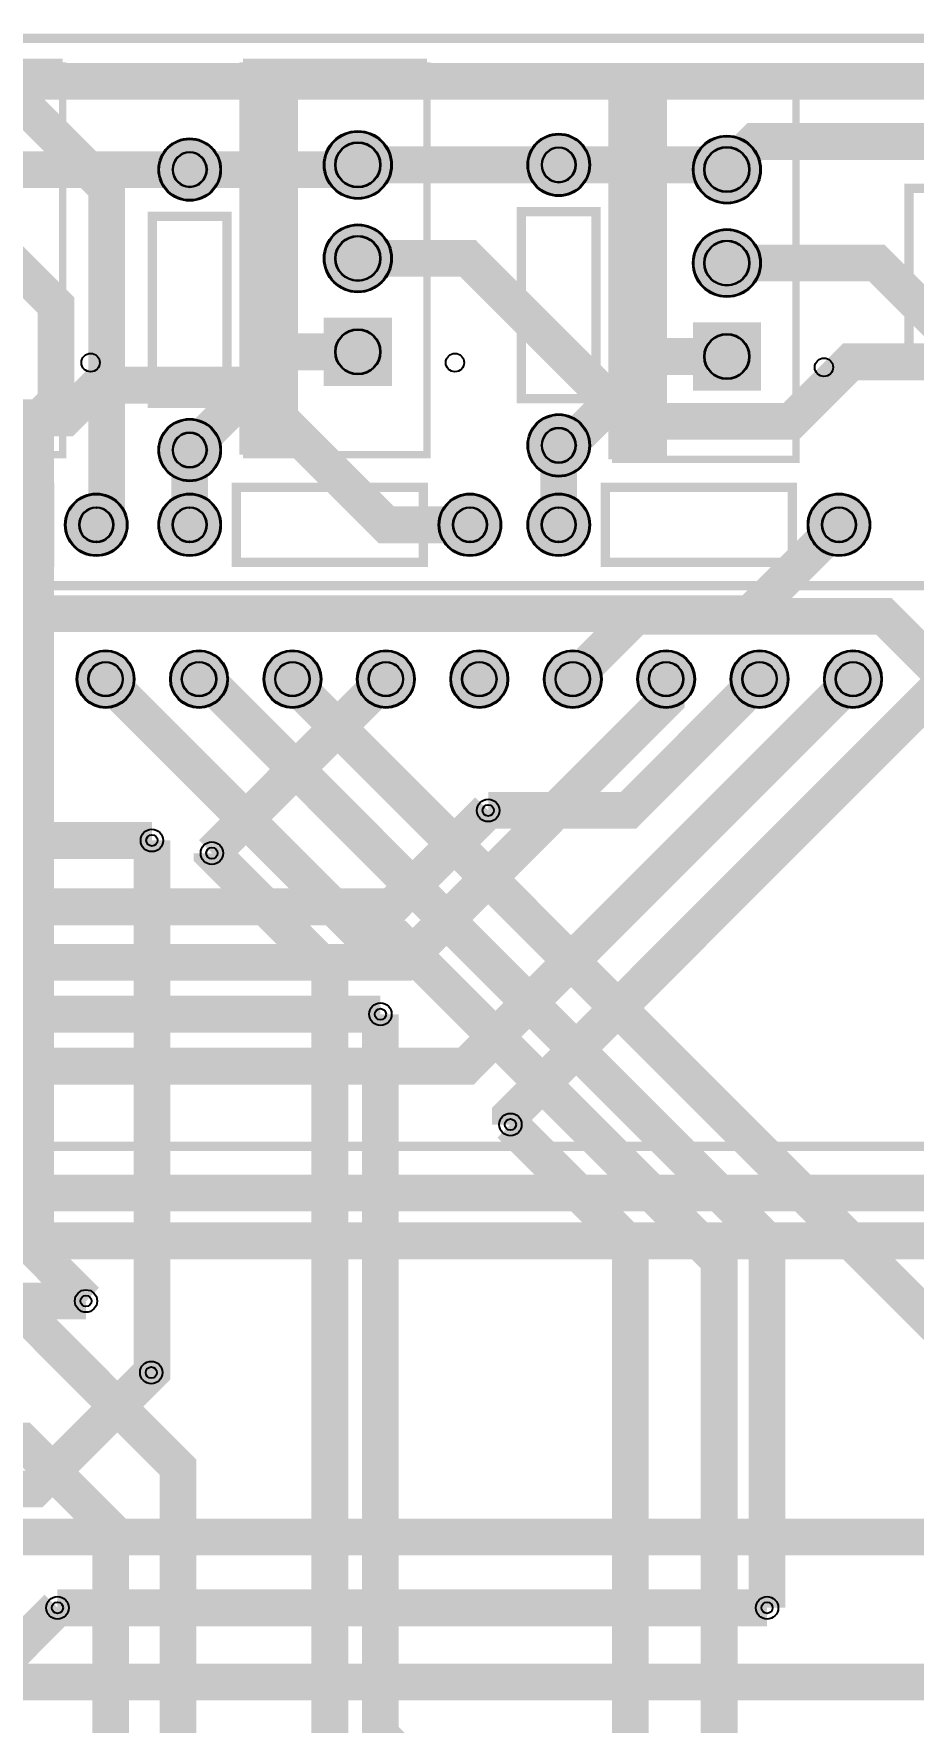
# Model space of a CAD drawing. Header units: millimetres. Extents: x -129 to 177, y 15 to 147.
# Drawn here: x 95.2 to 119.11, y 40.11 to 85.99 of the extents above; entities that cross this region are included whole.
import ezdxf

# ---------------------------------------------------------------- set-up
doc = ezdxf.new("R2010")
doc.units = ezdxf.units.MM
for name, color, linetype, true_color in [('BoardOutLine', 7, 'Continuous', 0xff00ff), ('BottomLayer', 7, 'Continuous', 0x0000ff), ('BottomSolderMaskLayer', 7, 'Continuous', 0xaa00ff), ('Document', 7, 'Continuous', 0xffffff), ('Hole', 7, 'Continuous', 0x222222), ('Multi-Layer', 7, 'Continuous', 0xc0c0c0), ('TopLayer', 7, 'Continuous', 0xff0000), ('TopSilkLayer', 7, 'Continuous', 0xffcc00), ('TopSolderMaskLayer', 7, 'Continuous', 0x800080)]:
    doc.layers.add(name, color=color, linetype=linetype, true_color=true_color)

msp = doc.modelspace()

# ---------------------------------------------------------------- hatches: boundary and pattern name
at = {"layer": 'BottomSolderMaskLayer'}
for points in [[(98.59029718059448, 82.29616459232909, 1), (100.2921005842013, 82.29616459232909, 1)], [(103.08780797561602, 82.42316484632966, 1), (104.93860807721623, 82.42316484632966, 1)], [(108.62331724663456, 82.42316484632966, 1), (110.32512065024137, 82.42316484632966, 1)], [(113.1208280416561, 82.29616459232909, 1), (114.97162814325631, 82.29616459232909, 1)], [(103.08780797561602, 79.88315976631952, 1), (104.93860807721623, 79.88315976631952, 1)], [(113.1208280416561, 79.75615951231896, 1), (114.97162814325631, 79.75615951231896, 1)], [(103.08780797561576, 76.41775463550925), (103.08780797561576, 78.26855473710941), (104.93860807721626, 78.26855473710941), (104.93860807721626, 76.41775463550925)], [(113.12082804165584, 76.2907543815088), (113.12082804165584, 78.14155448310885), (114.97162814325657, 78.14155448310885), (114.97162814325657, 76.2907543815088)], [(98.59029718059448, 74.6761493522987, 1), (100.2921005842013, 74.6761493522987, 1)], [(108.62331724663456, 74.80314960629914, 1), (110.32512065024137, 74.80314960629914, 1)], [(96.05029210058412, 72.64414528829059, 1), (97.75209550419093, 72.64414528829059, 1)], [(98.59029718059448, 72.64414528829059, 1), (100.2921005842013, 72.64414528829059, 1)], [(106.21031242062487, 72.64414528829059, 1), (107.91211582423169, 72.64414528829059, 1)], [(108.62331724663456, 72.64414528829059, 1), (110.32512065024137, 72.64414528829059, 1)], [(116.24333248666495, 72.64414528829059, 1), (117.94513589027177, 72.64414528829059, 1)], [(96.3677927355855, 68.45313690627381, 1), (97.9425958851918, 68.45313690627381, 1)], [(98.90779781559563, 68.45313690627381, 1), (100.48260096520194, 68.45313690627381, 1)], [(101.44780289560576, 68.45313690627381, 1), (103.02260604521207, 68.45313690627381, 1)], [(103.9878079756159, 68.45313690627381, 1), (105.5626111252222, 68.45313690627381, 1)], [(106.52781305562603, 68.45313690627381, 1), (108.10261620523234, 68.45313690627381, 1)], [(109.06781813563639, 68.45313690627381, 1), (110.6426212852427, 68.45313690627381, 1)], [(111.60782321564652, 68.45313690627381, 1), (113.18262636525283, 68.45313690627381, 1)], [(114.14782829565665, 68.45313690627381, 1), (115.72263144526296, 68.45313690627381, 1)], [(116.68783337566678, 68.45313690627381, 1), (118.2626365252731, 68.45313690627381, 1)]]:
    msp.add_hatch(color=256, dxfattribs=at).paths.add_polyline_path(points)
at = {"layer": 'Document'}
for points in [[(102.2832105664213, 74.63317246634494), (100.88321056642121, 74.63317246634494), (100.88321056642121, 85.13317246634494), (102.2832105664213, 85.13317246634494)], [(112.31623063246138, 74.50617221234438), (110.91623063246129, 74.50617221234438), (110.91623063246129, 85.00617221234438), (112.31623063246138, 85.00617221234438)]]:
    msp.add_hatch(color=256, dxfattribs=at).paths.add_polyline_path(points)
at = {"layer": 'Multi-Layer'}
for points in [[(98.61569723139458, 82.29616459232909, 1), (100.26670053340119, 82.29616459232909, 1)], [(103.11320802641612, 82.42316484632966, 1), (104.91320802641613, 82.42316484632966, 1)], [(108.64871729743466, 82.42316484632966, 1), (110.29972059944127, 82.42316484632966, 1)], [(113.1462280924562, 82.29616459232909, 1), (114.94622809245621, 82.29616459232909, 1)], [(103.11320802641612, 79.88315976631952, 1), (104.91320802641613, 79.88315976631952, 1)], [(113.1462280924562, 79.75615951231896, 1), (114.94622809245621, 79.75615951231896, 1)], [(103.11320802641603, 76.44315468630941), (103.11320802641603, 78.24315468630925), (104.91320802641621, 78.24315468630925), (104.91320802641621, 76.44315468630941)], [(113.14622809245611, 76.31615443230885), (113.14622809245611, 78.1161544323088), (114.9462280924563, 78.1161544323088), (114.9462280924563, 76.31615443230885)], [(98.61569723139458, 74.6761493522987, 1), (100.26670053340119, 74.6761493522987, 1)], [(108.64871729743466, 74.80314960629914, 1), (110.29972059944127, 74.80314960629914, 1)], [(96.07569215138422, 72.64414528829059, 1), (97.72669545339083, 72.64414528829059, 1)], [(98.61569723139458, 72.64414528829059, 1), (100.26670053340119, 72.64414528829059, 1)], [(106.23571247142497, 72.64414528829059, 1), (107.88671577343159, 72.64414528829059, 1)], [(108.64871729743466, 72.64414528829059, 1), (110.29972059944127, 72.64414528829059, 1)], [(116.26873253746506, 72.64414528829059, 1), (117.91973583947167, 72.64414528829059, 1)], [(96.3931927863856, 68.45313690627381, 1), (97.9171958343917, 68.45313690627381, 1)], [(98.93319786639573, 68.45313690627381, 1), (100.45720091440184, 68.45313690627381, 1)], [(101.47320294640586, 68.45313690627381, 1), (102.99720599441197, 68.45313690627381, 1)], [(104.013208026416, 68.45313690627381, 1), (105.5372110744221, 68.45313690627381, 1)], [(106.55321310642613, 68.45313690627381, 1), (108.07721615443224, 68.45313690627381, 1)], [(109.09321818643649, 68.45313690627381, 1), (110.6172212344426, 68.45313690627381, 1)], [(111.63322326644662, 68.45313690627381, 1), (113.15722631445273, 68.45313690627381, 1)], [(114.17322834645675, 68.45313690627381, 1), (115.69723139446286, 68.45313690627381, 1)], [(116.71323342646689, 68.45313690627381, 1), (118.237236474473, 68.45313690627381, 1)]]:
    msp.add_hatch(color=256, dxfattribs=at).paths.add_polyline_path(points)
at = {"layer": 'TopSolderMaskLayer'}
for points in [[(98.59029718059448, 82.29616459232909, 1), (100.2921005842013, 82.29616459232909, 1)], [(103.08780797561602, 82.42316484632966, 1), (104.93860807721623, 82.42316484632966, 1)], [(108.62331724663456, 82.42316484632966, 1), (110.32512065024137, 82.42316484632966, 1)], [(113.1208280416561, 82.29616459232909, 1), (114.97162814325631, 82.29616459232909, 1)], [(103.08780797561602, 79.88315976631952, 1), (104.93860807721623, 79.88315976631952, 1)], [(113.1208280416561, 79.75615951231896, 1), (114.97162814325631, 79.75615951231896, 1)], [(103.08780797561576, 76.41775463550925), (103.08780797561576, 78.26855473710941), (104.93860807721626, 78.26855473710941), (104.93860807721626, 76.41775463550925)], [(113.12082804165584, 76.2907543815088), (113.12082804165584, 78.14155448310885), (114.97162814325657, 78.14155448310885), (114.97162814325657, 76.2907543815088)], [(98.59029718059448, 74.6761493522987, 1), (100.2921005842013, 74.6761493522987, 1)], [(108.62331724663456, 74.80314960629914, 1), (110.32512065024137, 74.80314960629914, 1)], [(96.05029210058412, 72.64414528829059, 1), (97.75209550419093, 72.64414528829059, 1)], [(98.59029718059448, 72.64414528829059, 1), (100.2921005842013, 72.64414528829059, 1)], [(106.21031242062487, 72.64414528829059, 1), (107.91211582423169, 72.64414528829059, 1)], [(108.62331724663456, 72.64414528829059, 1), (110.32512065024137, 72.64414528829059, 1)], [(116.24333248666495, 72.64414528829059, 1), (117.94513589027177, 72.64414528829059, 1)], [(96.3677927355855, 68.45313690627381, 1), (97.9425958851918, 68.45313690627381, 1)], [(98.90779781559563, 68.45313690627381, 1), (100.48260096520194, 68.45313690627381, 1)], [(101.44780289560576, 68.45313690627381, 1), (103.02260604521207, 68.45313690627381, 1)], [(103.9878079756159, 68.45313690627381, 1), (105.5626111252222, 68.45313690627381, 1)], [(106.52781305562603, 68.45313690627381, 1), (108.10261620523234, 68.45313690627381, 1)], [(109.06781813563639, 68.45313690627381, 1), (110.6426212852427, 68.45313690627381, 1)], [(111.60782321564652, 68.45313690627381, 1), (113.18262636525283, 68.45313690627381, 1)], [(114.14782829565665, 68.45313690627381, 1), (115.72263144526296, 68.45313690627381, 1)], [(116.68783337566678, 68.45313690627381, 1), (118.2626365252731, 68.45313690627381, 1)]]:
    msp.add_hatch(color=256, dxfattribs=at).paths.add_polyline_path(points)

# ---------------------------------------------------------------- linework, layer by layer
at = {"layer": 'BoardOutLine', "const_width": 0.25400050800101603}
msp.add_lwpolyline([(18.23025146050304, 85.85902971805945), (125.73025146050304, 85.85902971805945)], dxfattribs=at)
at = {"layer": 'BottomLayer', "const_width": 1}
for points in [[(96.9012954025909, 72.64417068834143), (97.18247396494803, 72.92534925069845), (97.18247396494803, 81.802667005334), (94.7943611887224, 84.19077978155951), (82.91882143764292, 84.19077978155951), (77.4194564389129, 78.69141478282961), (77.4194564389129, 77.95887731775463), (69.99070358140716, 70.53012446024889), (68.66939293878568, 70.53012446024889), (63.50480060960126, 65.36553213106413), (46.130403860807746, 65.36553213106413), (43.32598425196852, 62.56111252222502)], [(94.10728981457964, 79.88318516637037), (94.53299466598946, 79.88318516637037), (95.80909321818649, 78.60708661417311), (95.80909321818649, 76.00053340106683), (95.24902209804418, 75.44046228092452), (95.24902209804418, 52.9276352552705), (96.62189484378973, 51.55476250952506)], [(114.04632969265936, 79.7561849123698), (118.12887985775978, 79.7561849123698), (121.6462788925578, 76.23878587757167), (121.6462788925578, 61.38458216916433), (122.24064008128039, 60.79022098044186)], [(99.44130048260104, 74.67617475234954), (99.44561849123693, 74.67617475234954), (102.11262382524751, 77.34318008636023)], [(104.01330962661928, 77.34318008636023), (102.11262382524751, 77.34318008636023)], [(109.47432054864112, 74.80317500634999), (109.73263906527814, 74.80317500634999), (112.14564389128782, 77.21617983235967)], [(114.04632969265936, 77.21617983235967), (112.14564389128782, 77.21617983235967)], [(109.47432054864112, 72.64417068834143), (109.47432054864112, 74.80317500634999)], [(99.44130048260104, 72.64417068834143), (99.44130048260104, 74.67617475234954)], [(109.8553213106427, 68.45316230632466), (111.56042672085346, 70.15826771653542), (118.31023622047246, 70.15826771653542), (120.01534163068322, 68.45316230632466)], [(113.9195834391669, 35.052095504191016), (113.8367792735587, 35.134899669799324), (113.8367792735587, 52.65483870967739), (105.10246380492777, 61.38915417830833), (104.21930403860802, 61.38915417830833), (97.1552959105918, 68.45316230632466)], [(99.69530099060194, 68.45316230632466), (99.87970535941054, 68.45316230632466), (115.13853187706377, 53.19433578867154), (115.13853187706377, 43.21871983743961)], [(124.71460502921013, 35.052095504191016), (124.71460502921013, 41.315748031496014), (122.90027940055893, 43.13007366014733), (122.90027940055893, 47.69954279908552), (102.23530607061207, 68.36451612903227), (102.23530607061207, 68.45316230632466)], [(114.93533147066296, 68.45316230632466), (111.36662433324864, 64.88445516891034), (107.55661671323332, 64.88445516891034)], [(98.41386842773682, 64.06860553721106), (98.41386842773682, 49.62664465328919), (98.39710439420878, 49.60988061976116)], [(103.25156210312434, 35.052095504191016), (103.25156210312434, 60.5153924307848), (100.0448056896114, 63.722148844297635), (100.0448056896114, 63.72265684531362)], [(104.62646685293362, 59.347498094996126), (104.62646685293362, 39.771424942849876), (107.36306832613673, 37.03482346964688), (107.36306832613673, 34.27282194564384), (104.56093472186944, 31.470688341376558), (103.424790449581, 31.470688341376558)], [(111.50632461264922, 21.209321818643616), (105.70444500889016, 27.01120142240279), (105.70444500889016, 27.71249682499365), (104.94218948437901, 28.474752349504683), (104.57947675895366, 28.474752349504683), (101.75803911607818, 31.296189992379936), (100.95133350266701, 31.296189992379936), (97.29550419100838, 34.95201930403857), (97.29550419100838, 45.34165608331216), (94.8875793751588, 47.74958089916174), (93.64856489712997, 47.74958089916174), (85.97927355854722, 55.41887223774438), (85.97927355854722, 56.26113792227579)], [(91.05928371856749, 56.26113792227579), (91.05928371856749, 55.106705613411236), (99.12583185166363, 47.04015748031486), (99.12583185166363, 35.02745745491484)], [(111.4194564389129, 36.80292100584188), (111.4194564389129, 53.090449580899076), (108.16139192278388, 56.3485140970281)], [(92.58354076708156, 35.052095504191016), (92.58354076708156, 39.9555753111506), (95.84668529337068, 43.21871983743961)]]:
    msp.add_lwpolyline(points, dxfattribs=at)
at = {"layer": 'BottomSolderMaskLayer'}
for points in [[(98.96993024755292, 82.29878275141164), (98.96993024755292, 82.29354643324666)], [(99.91246751724285, 82.29878275141164), (99.91246751724285, 82.29354643324666)], [(109.002950313593, 82.4257830054122), (109.002950313593, 82.42054668724711)], [(109.94548758328293, 82.4257830054122), (109.94548758328293, 82.42054668724711)], [(109.002950313593, 74.80576776538169), (109.002950313593, 74.80053144721671)], [(109.94548758328293, 74.80576776538169), (109.94548758328293, 74.80053144721671)], [(98.96993024755292, 74.67876751138112), (98.96993024755292, 74.67353119321615)], [(99.91246751724285, 74.67876751138112), (99.91246751724285, 74.67353119321615)], [(96.90381196147018, 73.11541392313555), (96.8985756433051, 73.11541392313555)], [(99.44381704148032, 73.11541392313555), (99.43858072331523, 73.11541392313555)], [(107.06383228151071, 73.11541392313555), (107.05859596334585, 73.11541392313555)], [(109.4768371075204, 73.11541392313555), (109.4716007893553, 73.11541392313555)], [(117.09685234755102, 73.11541392313555), (117.09161602938593, 73.11541392313555)], [(96.90381196147018, 72.17287665344563), (96.8985756433051, 72.17287665344563)], [(99.44381704148032, 72.17287665344563), (99.43858072331523, 72.17287665344563)], [(107.06383228151071, 72.17287665344563), (107.05859596334585, 72.17287665344563)], [(109.4768371075204, 72.17287665344563), (109.4716007893553, 72.17287665344563)], [(117.09685234755102, 72.17287665344563), (117.09161602938593, 72.17287665344563)]]:
    msp.add_lwpolyline(points, close=True, dxfattribs=at)
for centre, radius in [((99.44119888239788, 82.29616459232909), 0.8509017018034037), ((104.01320802641612, 82.42316484632966), 0.9254000508001016), ((104.01320802641612, 82.42316484632966), 0.6169333672000678), ((109.47421894843797, 82.42316484632966), 0.8509017018034037), ((114.0462280924562, 82.29616459232909), 0.9254000508001016), ((114.0462280924562, 82.29616459232909), 0.6169333672000678), ((104.01320802641612, 79.88315976631952), 0.9254000508001016), ((104.01320802641612, 79.88315976631952), 0.6169333672000678), ((114.0462280924562, 79.75615951231896), 0.9254000508001016), ((114.0462280924562, 79.75615951231896), 0.6169333672000678), ((104.01320802641612, 77.34315468630928), 0.6169333672000678), ((114.0462280924562, 77.21615443230883), 0.6169333672000678), ((99.44119888239788, 74.6761493522987), 0.8509017018034037), ((109.47421894843797, 74.80314960629914), 0.8509017018034037), ((96.90119380238752, 72.64414528829059), 0.8509017018034037), ((99.44119888239788, 72.64414528829059), 0.8509017018034037), ((107.06121412242828, 72.64414528829059), 0.8509017018034037), ((109.47421894843797, 72.64414528829059), 0.8509017018034037), ((117.09423418846836, 72.64414528829059), 0.8509017018034037), ((97.15519431038865, 68.45313690627381), 0.7874015748031498), ((97.15519431038865, 68.45313690627381), 0.47244094488188987), ((99.69519939039878, 68.45313690627381), 0.7874015748031498), ((99.69519939039878, 68.45313690627381), 0.47244094488188987), ((102.23520447040892, 68.45313690627381), 0.7874015748031498), ((102.23520447040892, 68.45313690627381), 0.47244094488188987), ((104.77520955041905, 68.45313690627381), 0.7874015748031498), ((104.77520955041905, 68.45313690627381), 0.47244094488188987), ((107.31521463042918, 68.45313690627381), 0.7874015748031498), ((107.31521463042918, 68.45313690627381), 0.47244094488188987), ((109.85521971043954, 68.45313690627381), 0.7874015748031498), ((109.85521971043954, 68.45313690627381), 0.47244094488188987), ((112.39522479044967, 68.45313690627381), 0.7874015748031498), ((112.39522479044967, 68.45313690627381), 0.47244094488188987), ((114.9352298704598, 68.45313690627381), 0.7874015748031498), ((114.9352298704598, 68.45313690627381), 0.47244094488188987), ((117.47523495046994, 68.45313690627381), 0.7874015748031498), ((117.47523495046994, 68.45313690627381), 0.47244094488188987)]:
    msp.add_circle(centre, radius, dxfattribs=at)
for centre, start, end in [((99.44119888239788, 82.29878275141164), 360, 180), ((109.47421894843797, 82.4257830054122), 360, 180), ((99.44119888239788, 82.29354643324666), 180, 360), ((109.47421894843797, 82.42054668724711), 180, 360), ((109.47421894843797, 74.80576776538169), 360, 180), ((99.44119888239788, 74.67876751138112), 360, 180), ((109.47421894843797, 74.80053144721671), 180, 360), ((99.44119888239788, 74.67353119321615), 180, 360), ((96.8985756433051, 72.64414528829059), 90, 270), ((96.90381196147018, 72.64414528829059), 270, 90), ((99.43858072331523, 72.64414528829059), 90, 270), ((99.44381704148032, 72.64414528829059), 270, 90), ((107.05859596334585, 72.64414528829059), 90, 270), ((107.06383228151071, 72.64414528829059), 270, 90), ((109.4716007893553, 72.64414528829059), 90, 270), ((109.4768371075204, 72.64414528829059), 270, 90), ((117.09161602938593, 72.64414528829059), 90, 270), ((117.09685234755102, 72.64414528829059), 270, 90)]:
    msp.add_arc(centre, 0.4712686348449621, start, end, dxfattribs=at)
at = {"layer": 'Document'}
for centre in [(96.74726949453907, 77.05308610617226), (106.6532893065787, 77.05308610617226), (116.68630937261878, 76.9260858521717)]:
    msp.add_circle(centre, 0.24993649987299976, dxfattribs=at)
at = {"layer": 'Hole'}
for centre in [(107.55661671323332, 64.88445516891034), (98.41386842773682, 64.06860553721106), (100.0448056896114, 63.72265684531362), (104.62646685293362, 59.347498094996126), (108.16139192278388, 56.3485140970281), (96.62189484378973, 51.55476250952506), (98.39710439420878, 49.60988061976116), (95.84668529337068, 43.21871983743961), (115.13853187706377, 43.21871983743961)]:
    msp.add_circle(centre, 0.15250190500381003, dxfattribs=at)
at = {"layer": 'Multi-Layer'}
for points in [[(98.98399796799606, 82.29870459740926), (98.98399796799606, 82.29362458724904)], [(99.89839979679971, 82.29870459740926), (99.89839979679971, 82.29362458724904)], [(109.01701803403614, 82.4257048514097), (109.01701803403614, 82.4206248412496)], [(109.93141986283979, 82.4257048514097), (109.93141986283979, 82.4206248412496)], [(109.01701803403614, 74.8056896113792), (109.01701803403614, 74.8006096012191)], [(109.93141986283979, 74.8056896113792), (109.93141986283979, 74.8006096012191)], [(98.98399796799606, 74.67868935737874), (98.98399796799606, 74.67360934721864)], [(99.89839979679971, 74.67868935737874), (99.89839979679971, 74.67360934721864)], [(96.90373380746769, 73.10134620269241), (96.89865379730759, 73.10134620269241)], [(99.44373888747782, 73.10134620269241), (99.43865887731772, 73.10134620269241)], [(107.06375412750845, 73.10134620269241), (107.05867411734812, 73.10134620269241)], [(109.4767589535179, 73.10134620269241), (109.4716789433578, 73.10134620269241)], [(117.09677419354853, 73.10134620269241), (117.09169418338843, 73.10134620269241)], [(96.90373380746769, 72.18694437388876), (96.89865379730759, 72.18694437388876)], [(99.44373888747782, 72.18694437388876), (99.43865887731772, 72.18694437388876)], [(107.06375412750845, 72.18694437388876), (107.05867411734812, 72.18694437388876)], [(109.4767589535179, 72.18694437388876), (109.4716789433578, 72.18694437388876)], [(117.09677419354853, 72.18694437388876), (117.09169418338843, 72.18694437388876)]]:
    msp.add_lwpolyline(points, close=True, dxfattribs=at)
for centre, radius in [((99.44119888239788, 82.29616459232909), 0.8255016510033021), ((104.01320802641612, 82.42316484632966), 0.9000000000000001), ((109.47421894843797, 82.42316484632966), 0.8255016510033021), ((114.0462280924562, 82.29616459232909), 0.9000000000000001), ((104.01320802641612, 82.42316484632966), 0.6000000000000001), ((114.0462280924562, 82.29616459232909), 0.6000000000000001), ((104.01320802641612, 79.88315976631952), 0.9000000000000001), ((104.01320802641612, 79.88315976631952), 0.6000000000000001), ((114.0462280924562, 79.75615951231896), 0.9000000000000001), ((114.0462280924562, 79.75615951231896), 0.6000000000000001), ((104.01320802641612, 77.34315468630928), 0.6000000000000001), ((114.0462280924562, 77.21615443230883), 0.6000000000000001), ((99.44119888239788, 74.6761493522987), 0.8255016510033021), ((109.47421894843797, 74.80314960629914), 0.8255016510033021), ((96.90119380238752, 72.64414528829059), 0.8255016510033021), ((99.44119888239788, 72.64414528829059), 0.8255016510033021), ((107.06121412242828, 72.64414528829059), 0.8255016510033021), ((109.47421894843797, 72.64414528829059), 0.8255016510033021), ((117.09423418846836, 72.64414528829059), 0.8255016510033021), ((97.15519431038865, 68.45313690627381), 0.7620015240030481), ((97.15519431038865, 68.45313690627381), 0.45720091440182886), ((99.69519939039878, 68.45313690627381), 0.7620015240030481), ((99.69519939039878, 68.45313690627381), 0.45720091440182886), ((102.23520447040892, 68.45313690627381), 0.7620015240030481), ((102.23520447040892, 68.45313690627381), 0.45720091440182886), ((104.77520955041905, 68.45313690627381), 0.7620015240030481), ((104.77520955041905, 68.45313690627381), 0.45720091440182886), ((107.31521463042918, 68.45313690627381), 0.7620015240030481), ((107.31521463042918, 68.45313690627381), 0.45720091440182886), ((109.85521971043954, 68.45313690627381), 0.7620015240030481), ((109.85521971043954, 68.45313690627381), 0.45720091440182886), ((112.39522479044967, 68.45313690627381), 0.7620015240030481), ((112.39522479044967, 68.45313690627381), 0.45720091440182886), ((114.9352298704598, 68.45313690627381), 0.7620015240030481), ((114.9352298704598, 68.45313690627381), 0.45720091440182886), ((117.47523495046994, 68.45313690627381), 0.7620015240030481), ((117.47523495046994, 68.45313690627381), 0.45720091440182886), ((107.55661671323332, 64.88445516891034), 0.30500381000762006), ((98.41386842773682, 64.06860553721106), 0.30500381000762006), ((100.0448056896114, 63.72265684531362), 0.30500381000762006), ((104.62646685293362, 59.347498094996126), 0.30500381000762006), ((108.16139192278388, 56.3485140970281), 0.30500381000762006), ((96.62189484378973, 51.55476250952506), 0.30500381000762006), ((98.39710439420878, 49.60988061976116), 0.30500381000762006), ((95.84668529337068, 43.21871983743961), 0.30500381000762006), ((115.13853187706377, 43.21871983743961), 0.30500381000762006)]:
    msp.add_circle(centre, radius, dxfattribs=at)
for centre, start, end in [((99.44119888239788, 82.29870459740926), 360, 180), ((109.47421894843797, 82.4257048514097), 360, 180), ((99.44119888239788, 82.29362458724904), 180, 360), ((109.47421894843797, 82.4206248412496), 180, 360), ((109.47421894843797, 74.8056896113792), 360, 180), ((99.44119888239788, 74.67868935737874), 360, 180), ((109.47421894843797, 74.8006096012191), 180, 360), ((99.44119888239788, 74.67360934721864), 180, 360), ((96.89865379730759, 72.64414528829059), 90, 270), ((96.90373380746769, 72.64414528829059), 270, 90), ((99.43865887731772, 72.64414528829059), 90, 270), ((99.44373888747782, 72.64414528829059), 270, 90), ((107.05867411734812, 72.64414528829059), 90, 270), ((107.06375412750845, 72.64414528829059), 270, 90), ((109.4716789433578, 72.64414528829059), 90, 270), ((109.4767589535179, 72.64414528829059), 270, 90), ((117.09169418338843, 72.64414528829059), 90, 270), ((117.09677419354853, 72.64414528829059), 270, 90)]:
    msp.add_arc(centre, 0.45720091440182886, start, end, dxfattribs=at)
at = {"layer": 'TopLayer', "const_width": 1}
for points in [[(129.03235966471925, 82.80419100838208), (127.1410718821437, 84.69547879095762), (51.01000762001513, 84.69547879095762)], [(114.04632969265936, 82.29618999237994), (114.80833121666251, 83.05819151638309), (120.01534163068322, 83.05819151638309)], [(99.44130048260104, 82.29618999237994), (94.2342900685801, 82.29618999237994), (94.10728981457964, 82.4231902463805)], [(104.01330962661928, 82.4231902463805), (103.88630937261883, 82.29618999237994), (99.44130048260104, 82.29618999237994)], [(109.47432054864112, 82.4231902463805), (104.01330962661928, 82.4231902463805)], [(114.04632969265936, 82.29618999237994), (113.9193294386589, 82.4231902463805), (109.47432054864112, 82.4231902463805)], [(104.01330962661928, 79.88318516637037), (107.00873761747516, 79.88318516637037), (111.43749047498113, 75.45443230886463), (115.79232918465823, 75.45443230886463), (117.41005842011691, 77.07216154432308), (120.8319532639066, 77.07216154432308), (124.87767335534681, 73.02644145288286), (124.87767335534681, 66.6360426720853), (126.13853187706377, 65.37518415036823)], [(61.73873507747021, 60.01399542799072), (61.8357632715265, 60.01399542799072), (71.4931165862331, 69.67134874269743), (80.7443230886463, 69.67134874269743), (87.31023622047246, 76.23726187452371), (90.66863093726192, 76.23726187452371), (91.35443230886472, 75.55146050292103), (96.05902971805949, 75.55146050292103), (96.94549149098293, 76.43792227584447), (100.99375158750331, 76.43792227584447), (104.78750317500635, 72.64417068834143), (107.06131572263143, 72.64417068834143)], [(93.61529083058167, 70.2278638557276), (114.67802895605791, 70.2278638557276), (117.09433578867151, 72.64417068834143)], [(112.39532639065283, 68.45316230632466), (112.39532639065283, 67.88191516383029), (105.2726441452885, 60.75923291846584), (79.87030734061477, 60.75923291846584), (75.81925323850646, 56.70817881635753), (75.81925323850646, 56.26113792227579)], [(78.3592583185166, 56.26113792227579), (80.03388366776721, 57.935763271526525), (106.95793751587507, 57.935763271526525), (117.47533655067309, 68.45316230632466)], [(104.7753111506222, 68.45316230632466), (100.0448056896114, 63.72265684531362)], [(120.01534163068322, 68.45316230632466), (108.16139192278388, 56.59921259842508), (108.16139192278388, 56.3485140970281)], [(107.55661671323332, 64.88445516891034), (104.93533147066296, 62.26316992633974), (79.28128016256028, 62.26316992633974), (73.27924815849633, 56.26113792227579)], [(98.41386842773682, 64.06860553721106), (89.76870713741414, 64.06860553721106)], [(104.62646685293362, 59.347498094996126), (80.3219202438404, 59.347498094996126)], [(126.11135382270754, 50.14531369062729), (127.66761493522995, 51.70157480314958), (127.66761493522995, 53.43944627889243), (126.61656083312187, 54.49050038100074), (88.56855473710948, 54.49050038100074), (80.39202438404868, 46.313970027939945), (71.48549657099306, 46.313970027939945), (66.98003556007097, 41.80850901701797)], [(79.68006096012186, 41.80850901701797), (79.68006096012186, 42.05590551181092), (90.8129032258064, 53.188747777495564), (125.56804673609349, 53.188747777495564), (126.11135382270754, 52.6454406908814)], [(72.24343408686832, 39.51640843281689), (82.06537973075956, 39.51640843281689), (94.1037338074675, 51.55476250952506), (96.62189484378973, 51.55476250952506)], [(94.34808229616465, 46.447828295656564), (95.2350520701043, 46.447828295656564), (98.39710439420878, 49.60988061976116)], [(69.97444754889511, 39.722910845821616), (71.52461264922545, 38.172491744983404), (82.56626873253754, 38.172491744983404), (89.53883667767332, 45.1450596901193), (123.07223774447539, 45.1450596901193)], [(35.286106172212385, 19.685064770129543), (44.81620523241031, 29.215163830327697), (81.55229870459743, 29.215163830327697), (93.53756667513358, 41.2004318008635), (122.60538481076969, 41.2004318008635), (124.63815087630178, 43.2331978663957)], [(95.84668529337068, 43.21871983743961), (115.13853187706377, 43.21871983743961)]]:
    msp.add_lwpolyline(points, dxfattribs=at)
at = {"layer": 'TopSilkLayer', "const_width": 0.20066040132080268}
for points in [[(90.98709677419356, 85.21320802641594), (95.98717297434587, 85.21320802641594)], [(95.98717297434587, 85.21320802641594), (95.98717297434587, 74.54914909829813), (90.98709677419356, 74.54914909829813)], [(100.89311658623319, 74.55311150622299), (100.89311658623319, 85.21320802641594)], [(100.89311658623319, 85.21320802641594), (105.8931927863855, 85.21320802641594)], [(105.8931927863855, 85.21320802641594), (105.8931927863855, 74.54914909829813), (100.89311658623319, 74.54914909829813)], [(102.28912877825769, 74.55311150622299), (102.28912877825769, 85.21320802641594)], [(110.92613665227327, 74.42611125222254), (110.92613665227327, 85.08620777241549)], [(110.92613665227327, 85.08620777241549), (115.9262128524258, 85.08620777241549)], [(115.9262128524258, 85.08620777241549), (115.9262128524258, 74.42214884429768), (110.92613665227327, 74.42214884429768)], [(112.32214884429777, 74.42611125222254), (112.32214884429777, 85.08620777241549)]]:
    msp.add_lwpolyline(points, dxfattribs=at)
at = {"layer": 'TopSilkLayer', "const_width": 0.25400050800101603}
for points in [[(118.99923799847602, 76.7081534163068), (118.99923799847602, 81.78816357632707), (121.03124206248413, 81.78816357632707), (121.03124206248413, 76.7081534163068), (118.99923799847602, 76.7081534163068)], [(108.45821691643391, 76.07315214630421), (108.45821691643391, 81.15316230632459), (110.49022098044202, 81.15316230632459), (110.49022098044202, 76.07315214630421), (108.45821691643391, 76.07315214630421)], [(98.42519685039383, 75.94615189230376), (98.42519685039383, 81.02616205232403), (100.45720091440194, 81.02616205232403), (100.45720091440194, 75.94615189230376), (98.42519685039383, 75.94615189230376)], [(90.5511811023623, 73.66014732029464), (95.63119126238257, 73.66014732029464), (95.63119126238257, 71.62814325628642), (90.5511811023623, 71.62814325628642), (90.5511811023623, 73.66014732029464)], [(100.71120142240284, 73.66014732029464), (105.7912115824231, 73.66014732029464), (105.7912115824231, 71.62814325628642), (100.71120142240284, 71.62814325628642), (100.71120142240284, 73.66014732029464)], [(110.74422148844292, 73.66014732029464), (115.82423164846341, 73.66014732029464), (115.82423164846341, 71.62814325628642), (110.74422148844292, 71.62814325628642), (110.74422148844292, 73.66014732029464)], [(122.5552451104902, 55.75311150622292), (94.48818897637807, 55.75311150622292), (94.48818897637807, 70.99314198628394), (122.5552451104902, 70.99314198628394), (122.5552451104902, 55.75311150622292)]]:
    msp.add_lwpolyline(points, close=True, dxfattribs=at)
at = {"layer": 'TopSilkLayer'}
for centre in [(96.74726949453907, 77.05308610617226), (106.6532893065787, 77.05308610617226), (116.68630937261878, 76.9260858521717)]:
    msp.add_circle(centre, 0.24993649987299976, dxfattribs=at)
at = {"layer": 'TopSolderMaskLayer'}
for points in [[(98.96993024755292, 82.29878275141164), (98.96993024755292, 82.29354643324666)], [(99.91246751724285, 82.29878275141164), (99.91246751724285, 82.29354643324666)], [(109.002950313593, 82.4257830054122), (109.002950313593, 82.42054668724711)], [(109.94548758328293, 82.4257830054122), (109.94548758328293, 82.42054668724711)], [(109.002950313593, 74.80576776538169), (109.002950313593, 74.80053144721671)], [(109.94548758328293, 74.80576776538169), (109.94548758328293, 74.80053144721671)], [(98.96993024755292, 74.67876751138112), (98.96993024755292, 74.67353119321615)], [(99.91246751724285, 74.67876751138112), (99.91246751724285, 74.67353119321615)], [(96.90381196147018, 73.11541392313555), (96.8985756433051, 73.11541392313555)], [(99.44381704148032, 73.11541392313555), (99.43858072331523, 73.11541392313555)], [(107.06383228151071, 73.11541392313555), (107.05859596334585, 73.11541392313555)], [(109.4768371075204, 73.11541392313555), (109.4716007893553, 73.11541392313555)], [(117.09685234755102, 73.11541392313555), (117.09161602938593, 73.11541392313555)], [(96.90381196147018, 72.17287665344563), (96.8985756433051, 72.17287665344563)], [(99.44381704148032, 72.17287665344563), (99.43858072331523, 72.17287665344563)], [(107.06383228151071, 72.17287665344563), (107.05859596334585, 72.17287665344563)], [(109.4768371075204, 72.17287665344563), (109.4716007893553, 72.17287665344563)], [(117.09685234755102, 72.17287665344563), (117.09161602938593, 72.17287665344563)]]:
    msp.add_lwpolyline(points, close=True, dxfattribs=at)
for centre, radius in [((99.44119888239788, 82.29616459232909), 0.8509017018034037), ((104.01320802641612, 82.42316484632966), 0.9254000508001016), ((104.01320802641612, 82.42316484632966), 0.6169333672000678), ((109.47421894843797, 82.42316484632966), 0.8509017018034037), ((114.0462280924562, 82.29616459232909), 0.9254000508001016), ((114.0462280924562, 82.29616459232909), 0.6169333672000678), ((104.01320802641612, 79.88315976631952), 0.9254000508001016), ((104.01320802641612, 79.88315976631952), 0.6169333672000678), ((114.0462280924562, 79.75615951231896), 0.9254000508001016), ((114.0462280924562, 79.75615951231896), 0.6169333672000678), ((104.01320802641612, 77.34315468630928), 0.6169333672000678), ((114.0462280924562, 77.21615443230883), 0.6169333672000678), ((99.44119888239788, 74.6761493522987), 0.8509017018034037), ((109.47421894843797, 74.80314960629914), 0.8509017018034037), ((96.90119380238752, 72.64414528829059), 0.8509017018034037), ((99.44119888239788, 72.64414528829059), 0.8509017018034037), ((107.06121412242828, 72.64414528829059), 0.8509017018034037), ((109.47421894843797, 72.64414528829059), 0.8509017018034037), ((117.09423418846836, 72.64414528829059), 0.8509017018034037), ((97.15519431038865, 68.45313690627381), 0.7874015748031498), ((97.15519431038865, 68.45313690627381), 0.47244094488188987), ((99.69519939039878, 68.45313690627381), 0.7874015748031498), ((99.69519939039878, 68.45313690627381), 0.47244094488188987), ((102.23520447040892, 68.45313690627381), 0.7874015748031498), ((102.23520447040892, 68.45313690627381), 0.47244094488188987), ((104.77520955041905, 68.45313690627381), 0.7874015748031498), ((104.77520955041905, 68.45313690627381), 0.47244094488188987), ((107.31521463042918, 68.45313690627381), 0.7874015748031498), ((107.31521463042918, 68.45313690627381), 0.47244094488188987), ((109.85521971043954, 68.45313690627381), 0.7874015748031498), ((109.85521971043954, 68.45313690627381), 0.47244094488188987), ((112.39522479044967, 68.45313690627381), 0.7874015748031498), ((112.39522479044967, 68.45313690627381), 0.47244094488188987), ((114.9352298704598, 68.45313690627381), 0.7874015748031498), ((114.9352298704598, 68.45313690627381), 0.47244094488188987), ((117.47523495046994, 68.45313690627381), 0.7874015748031498), ((117.47523495046994, 68.45313690627381), 0.47244094488188987)]:
    msp.add_circle(centre, radius, dxfattribs=at)
for centre, start, end in [((99.44119888239788, 82.29878275141164), 360, 180), ((109.47421894843797, 82.4257830054122), 360, 180), ((99.44119888239788, 82.29354643324666), 180, 360), ((109.47421894843797, 82.42054668724711), 180, 360), ((109.47421894843797, 74.80576776538169), 360, 180), ((99.44119888239788, 74.67876751138112), 360, 180), ((109.47421894843797, 74.80053144721671), 180, 360), ((99.44119888239788, 74.67353119321615), 180, 360), ((96.8985756433051, 72.64414528829059), 90, 270), ((96.90381196147018, 72.64414528829059), 270, 90), ((99.43858072331523, 72.64414528829059), 90, 270), ((99.44381704148032, 72.64414528829059), 270, 90), ((107.05859596334585, 72.64414528829059), 90, 270), ((107.06383228151071, 72.64414528829059), 270, 90), ((109.4716007893553, 72.64414528829059), 90, 270), ((109.4768371075204, 72.64414528829059), 270, 90), ((117.09161602938593, 72.64414528829059), 90, 270), ((117.09685234755102, 72.64414528829059), 270, 90)]:
    msp.add_arc(centre, 0.4712686348449621, start, end, dxfattribs=at)

doc.saveas('drawing.dxf')
